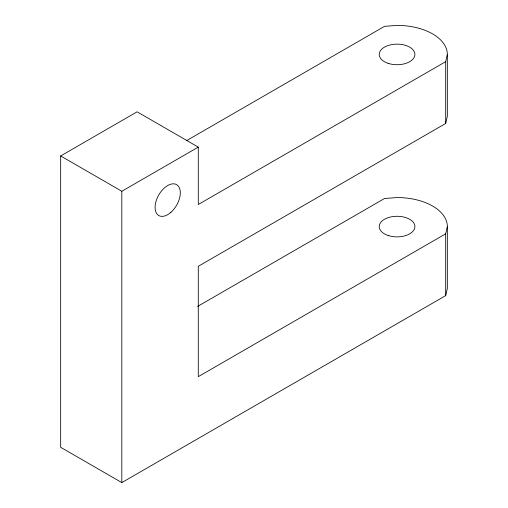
<?xml version="1.0" encoding="UTF-8"?>
<svg xmlns="http://www.w3.org/2000/svg" width="508" height="508" viewBox="0 0 508 508"><rect width="100%" height="100%" fill="white"/><g stroke="black" fill="none" stroke-linecap="round" stroke-linejoin="round"><path stroke-width="0.76" d="M197.593 306.432L384.524 198.507L397.065 197.555A50.279 29.026 0 0 1 447.338 226.581L445.687 233.82L198.279 376.663L198.279 266.306L445.687 123.463L445.687 61.665L447.338 54.426A50.279 29.026 0 0 0 397.065 25.4L384.524 26.352L186.595 140.627M445.687 123.463L447.338 116.224L447.338 54.426M445.687 61.665L198.279 204.508L198.279 147.123L137.116 111.811L60.662 155.95L60.662 447.288L121.825 482.6L445.687 295.618L447.338 288.379L447.338 226.581M60.662 155.95L121.825 191.262L198.279 147.123M445.687 233.82L445.687 295.618M121.825 191.262L121.825 482.6M388.144 235.502A17.844 10.3 0 0 0 414.903 226.581A17.844 10.3 0 0 0 388.144 217.659A17.844 10.3 0 0 0 388.144 235.502M388.144 63.348A17.844 10.3 0 0 0 414.903 54.426A17.844 10.3 0 0 0 388.144 45.51A17.844 10.3 0 0 0 388.144 63.348M170.961 212.281A17.844 10.3 -60 0 0 176.619 184.645A17.844 10.3 -60 0 0 155.512 203.359A17.844 10.3 -60 0 0 170.961 212.281"/></g></svg>
